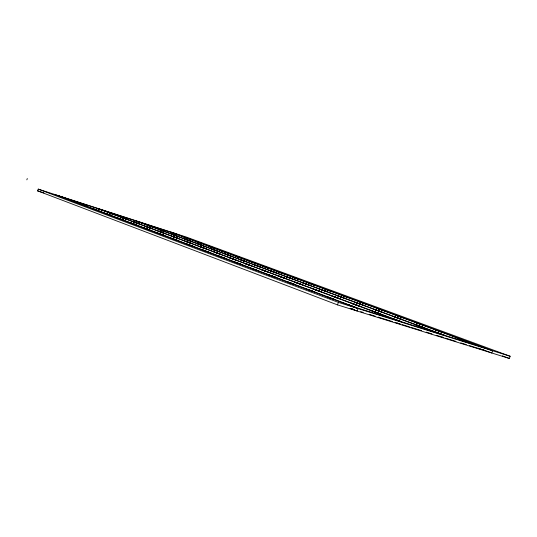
<?xml version="1.0" encoding="UTF-8"?>
<svg xmlns="http://www.w3.org/2000/svg" width="537" height="537" viewBox="0 0 537 537"><rect width="100%" height="100%" fill="white"/><g stroke="black" fill="none" stroke-linecap="round" stroke-linejoin="round"><path stroke-width="0.81" d="M26.85 179.841L27.293 178.519M37.65 190.877L38.241 189.118L186.614 237.159L510.15 356.253L509.378 358.481L337.525 304.895L37.65 190.877L43.94 192.911M337.525 304.895L338.384 302.391L38.241 189.118M353.306 309.352L352.057 308.963M399.132 323.657L398.622 323.502L400.891 324.207M441.864 336.994L442.334 337.135M338.384 302.391L510.15 356.253M350.346 308.433L354.568 309.748M360.71 311.668L363.146 312.427M369.422 314.387L375.141 316.172M378.135 317.105L392.393 321.556M395.138 322.415L397.534 323.16M402.334 324.657L409.61 326.926M411.134 327.402L421.532 330.651M426.25 332.121L431.929 333.893M436.547 335.336L443.924 337.639M445.529 338.142L455.96 341.398M460.726 342.881L466.324 344.626M469.513 345.627L483.918 350.124M310.111 290.524L314.857 292.021M355.454 304.828L359.931 306.238M398.293 318.34L402.535 319.676M438.843 331.134L442.857 332.396M325.771 296.417L333.652 299.129L327.12 296.88L330.497 297.941M371.369 310.769L379.082 313.427L372.691 311.225L375.88 312.232M414.416 324.328L418.672 325.664M455.121 337.142L459.148 338.411M330.228 298.089L335.007 299.592M375.893 312.46L380.404 313.883M418.994 326.026L423.257 327.362M459.739 338.847L463.773 340.116M346.546 304.231L354.621 307.01L347.929 304.707L351.332 305.775M392.46 318.649L396.991 320.072M435.755 332.242L440.031 333.584M476.648 345.083L480.689 346.358M351.191 305.976L485.495 348.13M268.258 274.783L272.924 276.26M312.849 288.919L320.059 291.396L314.091 289.342L317.206 290.329M355.085 302.304L362.153 304.734L356.299 302.72L359.253 303.66M395.145 315.004L399.112 316.259M272.212 276.266L276.884 277.75M316.884 290.423L321.301 291.819M359.179 303.821L363.361 305.15M399.286 316.528L403.26 317.79M286.677 281.71L291.376 283.194M331.611 295.921L338.981 298.458L332.873 296.357L336.021 297.35M374.128 309.372L381.344 311.849L375.363 309.795L378.337 310.735M414.41 322.113L418.404 323.375M290.786 283.254L295.498 284.744M335.793 297.485L340.25 298.894M378.37 310.943L382.586 312.279M418.699 323.697L422.7 324.959M305.828 288.913L313.534 291.564L307.218 289.416L310.5 290.423M351.104 303.204L355.575 304.613M393.889 316.709L398.118 318.045M434.386 329.49L438.4 330.752M217.042 255.518L221.593 256.961M260.579 269.393L264.889 270.769M301.922 282.576L306.023 283.878M341.25 295.108L345.157 296.357M220.579 256.84L225.131 258.297M264.184 270.742L268.507 272.118M305.6 283.939L309.708 285.248M344.982 296.484L348.889 297.733M233.481 261.7L238.066 263.157M277.374 275.662L281.717 277.052M319.018 288.919L325.798 291.249L320.18 289.315L323.099 290.248M358.595 301.512L362.522 302.761M237.146 263.076L241.737 264.54M281.113 277.065L285.469 278.448M322.824 290.329L326.959 291.645M362.468 302.915L365.247 303.794L359.736 301.901L366.388 304.19M250.544 268.117L255.162 269.587M294.786 282.167L299.163 283.563M336.726 295.491L340.888 296.813M376.551 308.137L380.498 309.393M254.343 269.547L258.975 271.017M298.74 283.61L301.841 284.597L295.994 282.583L303.056 285.013M340.673 296.954L344.835 298.277M380.538 309.58L383.337 310.467L377.712 308.54L384.499 310.869M156.885 232.883L161.275 234.293M198.972 246.382L203.154 247.725M239.086 259.25L243.073 260.532M277.361 271.527L281.166 272.749M159.952 234.038L164.349 235.448M202.12 247.557L206.302 248.9M242.301 260.445L246.288 261.72M280.629 272.736L284.442 273.957M171.149 238.247L175.572 239.67M213.592 251.846L217.807 253.196M254.021 264.795L258.035 266.077M292.558 277.139L298.72 279.253L293.618 277.501L296.323 278.367M174.317 239.442L178.754 240.865M216.847 253.061L221.069 254.41M257.337 266.023L261.358 267.312M295.941 278.388L299.774 279.616M185.909 243.805L190.373 245.228M228.715 257.492L232.964 258.854M269.453 270.52L273.494 271.816M308.258 282.932L312.118 284.167M189.192 245.04L193.669 246.47M232.085 258.753L236.334 260.109M272.883 271.796L276.938 273.091M311.749 284.221L315.608 285.456M201.2 249.551L205.705 250.994M244.369 263.338L248.651 264.707M285.409 276.448L289.483 277.743M324.482 288.919L330.873 291.114L325.576 289.295L328.322 290.175M204.604 250.833L209.115 252.276M247.852 264.64L252.142 266.01M288.96 277.763L293.041 279.065M328.087 290.255L331.973 291.49M92.297 208.591L96.492 209.94M132.585 221.593L136.599 222.889M171.135 234.031L174.968 235.266M208.041 245.939L211.719 247.127M94.901 209.564L99.103 210.92M135.27 222.593L139.284 223.889M173.881 235.052L177.727 236.293M210.853 246.98L214.532 248.168M104.393 213.135L108.622 214.505M145.037 226.245L149.085 227.547M183.896 238.77L187.762 240.012M221.076 250.752L224.781 251.947M107.078 214.149L111.32 215.518M147.803 227.272L151.857 228.581M186.728 239.817L190.601 241.066M223.969 251.819L227.681 253.021M116.878 217.834L121.147 219.21M157.885 231.038L161.959 232.353M197.052 243.65L200.952 244.906M234.508 255.713L238.24 256.914M119.65 218.881L123.933 220.257M160.738 232.105L164.819 233.42M199.972 244.738L203.879 245.993M237.495 256.814L241.227 258.015M129.773 222.687L134.082 224.07M171.142 235.991L175.25 237.314M210.625 248.685L214.552 249.953M248.356 260.821L252.108 262.029M132.646 223.768L136.962 225.151M174.082 237.092L178.203 238.415M213.639 249.806L217.572 251.074M251.43 261.955L255.189 263.164M143.104 227.701L147.453 229.098M184.829 241.1L188.977 242.435M224.627 253.887L228.581 255.156M262.633 266.09L266.412 267.305M146.071 228.816L150.427 230.212M187.869 242.241L192.024 243.57M227.742 255.041L231.702 256.31M265.802 267.265L269.587 268.48M58.184 195.757L174.726 233.481M60.553 196.649L64.648 197.972M99.875 209.376L103.795 210.645M137.559 221.573L141.312 222.788M173.706 233.266L177.311 234.434M69.206 199.905L73.327 201.234M108.796 212.706L112.743 213.981M146.722 224.969L150.501 226.191M183.083 236.73L186.708 237.904M71.656 200.825L75.784 202.16M111.32 213.652L115.274 214.928M149.313 225.929L153.099 227.158M185.735 237.71L189.36 238.884M80.57 204.181L84.732 205.523M120.516 217.082L124.49 218.364M158.751 229.433L162.557 230.662M195.381 241.267L199.032 242.449M83.094 205.127L87.263 206.47M123.114 218.056L127.094 219.338M161.415 230.427L165.228 231.655M198.113 242.274L201.764 243.456M481.36 349.305L482.092 349.547M397.172 323.026L397.957 323.287M198.301 242.221C192.3 240.321 204.852 244.409 198.844 242.502M150.085 226.178C158.71 228.89 141.09 223.231 149.729 225.949M174.001 233.253C167.9 231.313 180.533 235.441 174.431 233.494M185.977 237.676C179.861 235.73 192.602 239.885 186.467 237.938M478.266 348.218L478.957 348.466M170.981 232.098L492.583 350.742L491.805 353.004L483.159 349.795M171.128 232.32L481.447 346.855M502.296 355.856L509.378 358.481M138.794 221.848L444.797 335.357M135.042 220.633L440.515 334.014M478.313 348.231L480.669 349.11M101.339 209.725L401.71 321.831M97.425 208.457L397.172 320.408M62.265 197.079L356.004 307.486M54.74 194.461L358.051 308.56L357.199 311.03L350.151 308.359M399.065 323.529L399.407 323.67M213.585 247.826L208.987 246.282L213.585 247.826M211.638 249.034L216.552 250.719L211.638 249.034M207.96 251.86L202.348 249.967L207.96 251.86M205.235 248.517L200.039 246.765L205.235 248.517M202.885 245.637L198.046 244.006L202.885 245.637M192.541 246.06L187.024 244.207L192.541 246.06M190.984 243.201L185.869 241.475L190.984 243.201M189.635 240.724L184.862 239.113L189.635 240.724M177.66 240.469L172.236 238.643L177.66 240.469M177.19 238.052L172.149 236.354L177.19 238.052M176.78 235.951L172.075 234.367L176.78 235.951M484.199 347.681L477.937 345.533L484.199 347.681M163.282 235.065L157.945 233.266L163.282 235.065M163.832 233.065L158.865 231.393L163.832 233.065M164.309 231.326L159.67 229.762L164.309 231.326M149.387 229.843L144.138 228.071L149.387 229.843M150.89 228.232L145.997 226.587L150.89 228.232M462.505 339.679L456.383 337.578L462.505 339.679M135.948 224.788L130.78 223.05L135.948 224.788M138.345 223.553L133.525 221.929L138.345 223.553M443.475 334.9L437.078 332.698L443.475 334.9M140.432 222.472L135.921 220.949L140.432 222.472M441.615 331.973L435.628 329.913L441.615 331.973M122.946 219.902L117.858 218.19L122.946 219.902M126.175 219.009L121.429 217.411L126.175 219.009M421.961 326.919L415.712 324.771L421.961 326.919M110.36 215.169L105.346 213.484L110.36 215.169M421.485 324.543L415.625 322.529L421.485 324.543M114.374 214.605L109.696 213.028L114.374 214.605M400.354 321.368L393.816 319.112L400.354 321.368M98.164 210.585L93.223 208.92L98.164 210.585M401.267 319.24L395.151 317.139L401.267 319.24M102.916 210.329L98.298 208.772L102.916 210.329M402.065 317.38L396.333 315.407L402.065 317.38M86.35 206.141L81.483 204.503L86.35 206.141M74.891 201.838L70.092 200.22L74.891 201.838M358.635 305.795L352.393 303.647L358.635 305.795M63.775 197.656L59.05 196.065L63.775 197.656M343.646 297.867L337.914 295.9L343.646 297.867M347.768 297.35L342.364 295.491L347.768 297.35M294.202 284.301L287.966 282.153L294.202 284.301M308.567 284.852L303.063 282.965L308.567 284.852M314.534 285.087L309.332 283.301L314.534 285.087M275.622 277.314L269.52 275.212L275.622 277.314M284.281 278.038L278.555 276.072L284.281 278.038M291.92 278.683L286.53 276.83L291.92 278.683M257.74 270.594L251.779 268.54L257.74 270.594M267.345 271.715L261.734 269.789L267.345 271.715M275.837 272.715L270.547 270.896L275.837 272.715M283.402 273.602L278.394 271.883L283.402 273.602M240.529 264.123L234.703 262.137L240.529 264.123M251.001 265.62L245.523 263.754L251.001 265.62M260.284 266.943L255.095 265.164L260.284 266.943M268.567 268.131L263.647 266.439L268.567 268.131M223.942 257.888L218.23 255.941L223.942 257.888M235.219 259.727L229.829 257.874L235.219 259.727M245.234 261.358L240.153 259.633L245.234 261.358M254.189 262.821L249.376 261.183L254.189 262.821M219.969 254.035L214.686 252.236L219.969 254.035M230.662 255.954L225.661 254.243L230.662 255.954M240.24 257.679L235.508 256.068L240.24 257.679M226.715 252.685L222.043 251.088L226.715 252.685"/></g></svg>
